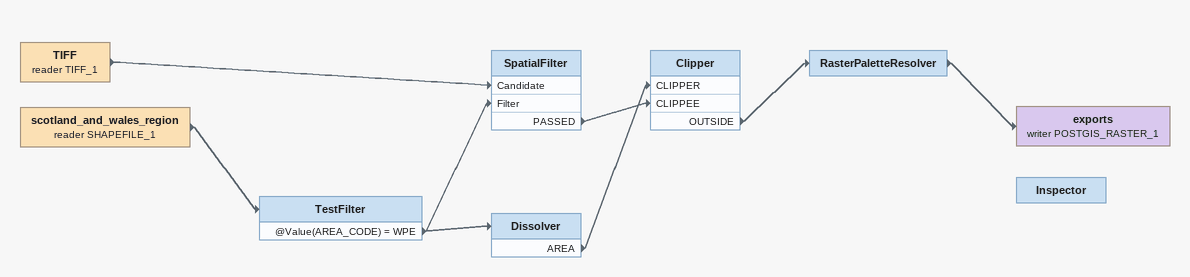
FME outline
TIFF (reader TIFF_1)
    -> SpatialFilter [Candidate]
scotland_and_wales_region (reader SHAPEFILE_1)
    -> TestFilter
TestFilter
    @Value(AREA_CODE) = WPE -> SpatialFilter [Filter]
    @Value(AREA_CODE) = WPE -> Dissolver
SpatialFilter
    PASSED -> Clipper [CLIPPEE]
Dissolver
    AREA -> Clipper [CLIPPER]
Clipper
    OUTSIDE -> RasterPaletteResolver
RasterPaletteResolver
    -> exports (writer POSTGIS_RASTER_1)
exports (writer POSTGIS_RASTER_1)
Inspector
